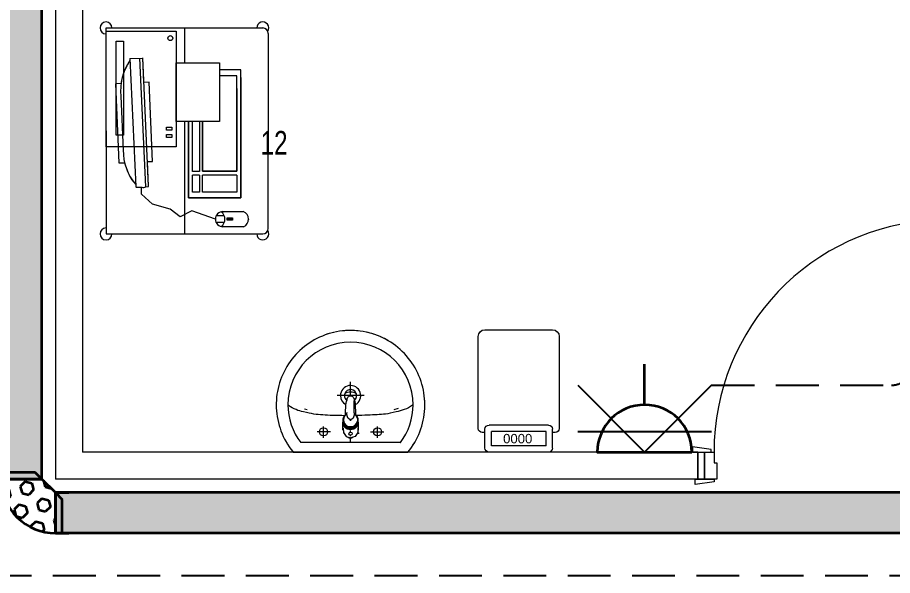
# Model space of a CAD drawing. Header units: inches. Extents: x -12418 to 57169, y -29325 to 19878.
# Drawn here: x 37709 to 40947, y -7304 to -5240 of the extents above; entities that cross this region are included whole.
import ezdxf
from ezdxf import colors
from ezdxf.entities.mleader import LeaderData, LeaderLine
from ezdxf.enums import TextEntityAlignment as Align
from ezdxf.math import Vec2, Vec3

# ---------------------------------------------------------------- set-up
doc = ezdxf.new("R2010")
doc.units = ezdxf.units.IN
doc.header["$LTSCALE"] = 25
doc.header["$MEASUREMENT"] = 0
doc.linetypes.add('DASHDOT', pattern=[25.4, 12.7, -6.35, 0, -6.35])
doc.linetypes.add('HIDDEN', pattern=[9.525, 6.35, -3.175])
doc.layers.get('0').update_dxf_attribs({"color": 8})
doc.layers.get('Defpoints').update_dxf_attribs({"color": 8})
for name, color, linetype, lineweight in [('00-Ground Floor$0$72_EGR_EQP_TAG', 142, 'Continuous', 5), ('00-Ground Floor$0$LOADING', 253, 'Continuous', 5), ('00-Ground Floor$0$P-SANR-FIXT', 6, 'Continuous', 18), ('00-Ground Floor$0$P-SANR-FIXT-1', 6, 'Continuous', 13), ('00-Ground Floor$0$Walls', 251, 'Continuous', 5), ('00-Ground Floor$0$Wooden Joinery', 251, 'Continuous', 5), ('E-LITE-CIRC', 6, 'Continuous', 25), ('E-LITE-CLNG-CNDT', 6, 'DASHDOT', 35), ('E-LITE-EXIT-NUMB', 6, 'Continuous', 25), ('E-POWR-FLOR-CNDT', 6, 'HIDDEN', 25), ('E-POWR-WALL @ 100', 4, 'Continuous', 35), ('T-CABL-TRAY', 251, 'Continuous', 35)]:
    doc.layers.add(name, color=color, linetype=linetype, lineweight=lineweight)
doc.styles.add('00-Ground Floor$0$Standard', font='arial.ttf')
doc.styles.add('00-Ground Floor$0$X3G_ENTITY_257CFD', font='swisscl.ttf', dxfattribs={"height": 200})
doc.styles.add('DC_Simplex', font='SIMPLEX.shx', dxfattribs={"width": 0.7})

# ---------------------------------------------------------------- blocks, each defined once
blk = doc.blocks.new('00-Ground Floor$0$A$C72370EFE')
at = {"layer": '00-Ground Floor$0$Wooden Joinery'}
for p, q in [((-0.01, -0.03), (-0.01, -0.07)), ((0, -0.03), (-0.01, -0.03)), ((0.04, -0.03), (0.05, -0.03)), ((0.05, -0.03), (0.05, -0.07)), ((-0.01, -0.04), (-0.02, -0.04)), ((-0.01, -0.06), (-0.02, -0.06)), ((0.05, -0.04), (0.06, -0.04)), ((0.05, -0.06), (0.06, -0.06)), ((-0.05, -0.07), (-0.05, -0.16)), ((-0.03, -0.07), (-0.03, -0.16)), ((0, -0.07), (-0.01, -0.07)), ((0.04, -0.07), (0.05, -0.07)), ((0.07, -0.07), (0.07, -0.16)), ((0.09, -0.07), (0.09, -0.16)), ((-0.01, -0.17), (-0.02, -0.17)), ((-0.01, -0.19), (-0.02, -0.19)), ((-0.01, -0.17), (-0.01, -0.19)), ((0.05, -0.17), (0.06, -0.17)), ((0.05, -0.17), (0.05, -0.19)), ((0.05, -0.19), (0.06, -0.19))]:
    blk.add_line(p, q, dxfattribs=at)
for centre, radius, start, end in [((-0.02, -0.07), 0.03, 90, 180), ((-0.02, -0.07), 0.01, 90, 180), ((0.06, -0.07), 0.03, 0, 90), ((0.06, -0.07), 0.01, 0, 90), ((-0.02, -0.16), 0.03, 180, 270), ((-0.02, -0.16), 0.01, 180, 270), ((0.06, -0.16), 0.01, 270, 0), ((0.06, -0.16), 0.03, 270, 0)]:
    blk.add_arc(centre, radius, start, end, dxfattribs=at)
blk = doc.blocks.new('00-Ground Floor$0$A$C5DAD61B4')
at = {"layer": '00-Ground Floor$0$Wooden Joinery'}
for points in [[(80, 959.1), (80, 969.1), (10, 979.1), (10, 959.1)], [(940, 959.1), (940, 969.1), (1010, 979.1), (1010, 959.1)], [(70, 859.1), (70, 849.1), (0, 839.1), (0, 859.1)], [(120, 859.1), (120, 0), (80, 0), (80, 859.1)], [(950, 859.1), (950, 849.1), (1020, 839.1), (1020, 859.1)]]:
    blk.add_lwpolyline(points, close=True, dxfattribs=at)
for points in [[(45, 859.1), (45, 959.1), (20, 959.1), (20, 859.1), (45, 859.1)], [(45, 859.1), (80, 859.1), (80, 899.1), (90, 899.1), (90, 959.1), (45, 959.1), (45, 859.1)], [(975, 859.1), (940, 859.1), (940, 899.1), (930, 899.1), (930, 959.1), (975, 959.1), (975, 859.1)], [(975, 859.1), (975, 959.1), (1000, 959.1), (1000, 859.1), (975, 859.1)]]:
    blk.add_lwpolyline(points, dxfattribs=at)
blk.add_arc((80, 859.1), 860, 272.666, 0, dxfattribs=at)
at = {"layer": '00-Ground Floor$0$Wooden Joinery', "xscale": 999.9999999998854, "yscale": 999.9999999998854, "zscale": 999.9999999998854, "rotation": 180}
blk.add_blockref('00-Ground Floor$0$A$C72370EFE', (120, 0), dxfattribs=at)
blk = doc.blocks.new('00-Ground Floor$0$FP_138-161_A_00_GFL_-0_080_Einreichung_Grundrisse_100')
at = {"layer": '00-Ground Floor$0$P-SANR-FIXT'}
blk.add_line((-0.0044, -0.0019), (-0.0045, -0.0021), dxfattribs=at)
at = {"layer": '00-Ground Floor$0$P-SANR-FIXT', "flags": 128}
blk.add_lwpolyline([(-0.0057, -0.0037), (-0.0058, -0.0039), (-0.006, -0.004)], dxfattribs=at)
blk = doc.blocks.new('00-Ground Floor$0$FP_139-161_A_00_GFL_-0_080_Einreichung_Grundrisse_100')
at = {"layer": '00-Ground Floor$0$P-SANR-FIXT'}
blk.add_line((0.0045, -0.0022), (0.0044, -0.002), dxfattribs=at)
at = {"layer": '00-Ground Floor$0$P-SANR-FIXT', "flags": 128}
blk.add_lwpolyline([(0.006, -0.004), (0.0059, -0.0039), (0.0057, -0.0038)], dxfattribs=at)
blk = doc.blocks.new('00-Ground Floor$0$IS_Ceraplus_B8204_BIM_BG _1_ - B8204AA - CERAPLUS single lever basin mixer with pop-up waste-V137-161_A_00_GFL_-0_080_Einreichung_Grundrisse_100')
at = {"layer": '00-Ground Floor$0$P-SANR-FIXT-1'}
h = blk.add_hatch(dxfattribs=at)
h.set_pattern_fill('FP_26', color=256, style=0, pattern_type=2)
h.set_pattern_definition([(225, (0.009, 0), (0.010607, -0.010607), []), (315, (0.009, 0), (0.010607, 0.010607), [])])
h.paths.add_polyline_path([(0.0056, -0.002), (0.0058, -0.0024), (0.0058, -0.0021)])
h.paths.add_polyline_path([(0.007, -0.0039), (0.0088, -0.0045), (0.0084, -0.0043)])
at = {"layer": '00-Ground Floor$0$LOADING'}
for p, q in [((-0.028, 0), (-0.028, -0.0281)), ((-0.0262, -0.0282), (-0.0263, -0.0287)), ((0.0263, -0.0287), (0.0262, -0.0282)), ((0.0262, -0.0293), (0.0263, -0.0287)), ((0.028, -0.0281), (0.028, 0)), ((-0.0274, -0.0337), (-0.0271, -0.0392)), ((-0.0137, -0.0512), (-0.0129, -0.0517)), ((0.0124, -0.052), (0.0133, -0.0515)), ((0.014, -0.0647), (0.0133, -0.1077)), ((0.0185, -0.0618), (0.019, -0.0539)), ((0.019, -0.0539), (0.0188, -0.0561)), ((0.0271, -0.0392), (0.0274, -0.0337))]:
    blk.add_line(p, q, dxfattribs=at)
at = {"layer": '00-Ground Floor$0$LOADING', "flags": 128}
for points in [[(-0.0272, -0.0069), (-0.0266, 0.009), (-0.0165, 0.0236), (0, 0.0291)], [(0.0272, -0.0069), (0.0266, 0.009), (0.0165, 0.0236), (0, 0.0291)], [(-0.0176, -0.0568), (-0.0224, -0.0513), (-0.0254, -0.0448), (-0.0264, -0.0376), (-0.0253, -0.0305), (-0.0222, -0.024), (-0.0172, -0.0186), (-0.0109, -0.0147), (-0.0037, -0.0127), (0.0037, -0.0127), (0.0109, -0.0147), (0.0172, -0.0186), (0.0222, -0.024), (0.0253, -0.0305), (0.0264, -0.0376), (0.0254, -0.0448), (0.0224, -0.0513), (0.0176, -0.0568)], [(-0.0271, -0.0393), (-0.027, -0.0403), (-0.0269, -0.0414), (-0.0267, -0.0424), (-0.0265, -0.0434), (-0.0262, -0.0444), (-0.0259, -0.0454), (-0.0255, -0.0464), (-0.0252, -0.0474), (-0.0247, -0.0484), (-0.0243, -0.0493), (-0.0238, -0.0502), (-0.0232, -0.0511), (-0.0226, -0.052), (-0.022, -0.0529), (-0.0214, -0.0537), (-0.0207, -0.0545), (-0.0199, -0.0553), (-0.0192, -0.0561), (-0.0184, -0.0568), (-0.0176, -0.0575), (-0.0173, -0.0577)], [(-0.019, -0.0539), (-0.0185, -0.0615), (-0.0185, -0.0618)], [(-0.0162, -0.0579), (-0.0156, -0.058), (-0.0151, -0.0581), (-0.0146, -0.0583), (-0.0142, -0.0586), (-0.0139, -0.0588), (-0.0138, -0.0591)], [(-0.0138, -0.0591), (-0.0139, -0.0612), (-0.014, -0.0633)], [(0.0138, -0.0591), (0.0139, -0.0588), (0.0142, -0.0586), (0.0146, -0.0583), (0.0151, -0.0581), (0.0156, -0.058), (0.0162, -0.0579)], [(0.014, -0.0633), (0.0139, -0.0612), (0.0138, -0.0591)], [(0.0171, -0.0578), (0.0174, -0.0575), (0.0176, -0.0568)], [(0.0173, -0.0577), (0.0181, -0.057), (0.0189, -0.0563), (0.0197, -0.0556), (0.0204, -0.0548), (0.0211, -0.054), (0.0218, -0.0532), (0.0224, -0.0523), (0.023, -0.0514), (0.0236, -0.0505), (0.0241, -0.0496), (0.0246, -0.0487), (0.025, -0.0477), (0.0254, -0.0467), (0.0258, -0.0458), (0.0261, -0.0448), (0.0264, -0.0437), (0.0266, -0.0427), (0.0268, -0.0417), (0.027, -0.0407), (0.0271, -0.0396), (0.0271, -0.0393)], [(-0.0181, -0.0728), (-0.0177, -0.083), (-0.0172, -0.0938)], [(0.0172, -0.0938), (0.0177, -0.083), (0.0181, -0.0728)], [(0.0184, -0.0651), (0.0184, -0.0652), (0.0184, -0.0652), (0.0184, -0.0652), (0.0184, -0.0654), (0.0184, -0.0655)], [(-0.0129, -0.1142), (-0.0124, -0.1161), (-0.0118, -0.1179), (-0.0109, -0.1197), (-0.0098, -0.1214), (-0.0084, -0.123), (-0.0067, -0.1244), (-0.0047, -0.1255), (-0.0025, -0.1263), (0, -0.1266)], [(0, -0.1266), (0.0025, -0.1263), (0.0047, -0.1255), (0.0067, -0.1244), (0.0084, -0.123), (0.0098, -0.1214), (0.0109, -0.1197), (0.0118, -0.1179), (0.0124, -0.1161), (0.0129, -0.1142)]]:
    blk.add_lwpolyline(points, dxfattribs=at)
at = {"layer": '00-Ground Floor$0$LOADING'}
for centre, radius, start, end in [((0, 0.0135), 0.00603, 0, 180), ((0, 0.0135), 0.00603, 180, 0), ((-0.009, 0), 0.005, 300, 315), ((0.009, 0), 0.005, 225, 240)]:
    blk.add_arc(centre, radius, start, end, dxfattribs=at)
for centre, major_axis, start_param, end_param in [((0, -0.0281), (-0.028, 0), 4.712389, 6.47291), ((0, -0.0321), (0.0275, 0), 3.141823, 3.202701), ((0, -0.0287), (0.0267, 0), 1.570796, 3.036556), ((0, -0.0287), (0.0263, 0), 2.625648, 2.791756), ((0, -0.0287), (-0.0263, 0), 4.712389, 5.759587), ((0, -0.0281), (0.028, 0), 6.093357, 7.853982), ((0, -0.0287), (0.0267, 0), 0.105099, 1.570796), ((0, -0.0287), (0.0262, 0), 0.523599, 1.570796), ((0, -0.0287), (0.0262, 0), 0.349919, 0.515945), ((0, -0.0321), (0.0275, 0), 6.222066, 6.282955), ((0, -0.0321), (0.0275, 0), 3.239313, 3.439417), ((0, -0.0281), (0.028, 0), 3.371221, 3.483334), ((0, -0.0312), (0.0248, 0), 4.111947, 4.191073), ((0, -0.0281), (0.028, 0), 4.202431, 4.259552), ((0, -0.0287), (0.0263, 0), 4.169225, 4.2325), ((0, -0.0281), (0.028, 0), 5.172057, 5.222265), ((0, -0.0287), (0.0267, 0), 6.059374, 6.108652), ((0, -0.0321), (0.0275, 0), 5.985527, 6.185455), ((0, -0.0281), (0.028, 0), 5.94107, 6.05344)]:
    blk.add_ellipse(centre, major_axis=major_axis, ratio=0.961262, start_param=start_param, end_param=end_param, dxfattribs=at)
for points, knots in [([(-0.0215, -0.0162), (-0.0216, -0.0163), (-0.0219, -0.0167), (-0.0227, -0.0177), (-0.0238, -0.0192), (-0.0249, -0.0211), (-0.0258, -0.0231), (-0.0266, -0.0253), (-0.0273, -0.0282), (-0.0275, -0.0305), (-0.0275, -0.0321)], [0.7859035, 0.7859035, 0.7859035, 0.7859035, 0.7916667, 0.8055556, 0.8333333, 0.8611111, 0.8888889, 0.9166667, 0.9444444, 1, 1, 1, 1]), ([(0.021, -0.0157), (0.0208, -0.0154), (0.0203, -0.0149), (0.0192, -0.0139), (0.0177, -0.0127), (0.0161, -0.0117), (0.0148, -0.0109), (0.0138, -0.0104), (0.0127, -0.0099), (0.0113, -0.0093), (0.0087, -0.0084), (0.0048, -0.0075), (0, -0.0071), (-0.0048, -0.0075), (-0.0087, -0.0084), (-0.0113, -0.0093), (-0.0127, -0.0099), (-0.0138, -0.0104), (-0.0148, -0.0109), (-0.0161, -0.0117), (-0.0177, -0.0127), (-0.0191, -0.0139), (-0.0202, -0.0149), (-0.0208, -0.0154), (-0.021, -0.0157)], [0.2222222, 0.2222222, 0.2222222, 0.2222222, 0.2361111, 0.25, 0.2777778, 0.3055556, 0.3194444, 0.3333333, 0.3472222, 0.3611111, 0.3888889, 0.4444444, 0.5, 0.5555556, 0.6111111, 0.6388889, 0.6527778, 0.6666667, 0.6805556, 0.6944444, 0.7222222, 0.75, 0.7638889, 0.7777778, 0.7777778, 0.7777778, 0.7777778]), ([(0.0275, -0.0321), (0.0275, -0.0305), (0.0273, -0.0282), (0.0266, -0.0253), (0.0258, -0.0231), (0.0249, -0.0211), (0.0238, -0.0192), (0.0227, -0.0177), (0.0219, -0.0167), (0.0216, -0.0163), (0.0215, -0.0162)], [0, 0, 0, 0, 0.0555556, 0.0833333, 0.1111111, 0.1388889, 0.1666667, 0.1944444, 0.2083333, 0.2142181, 0.2142181, 0.2142181, 0.2142181]), ([(-0.0188, -0.0538), (-0.0188, -0.0547), (-0.0186, -0.0582), (-0.0185, -0.0619), (-0.0184, -0.0646)], [0.6724021, 0.6724021, 0.6724021, 0.6724021, 0.75, 1, 1, 1, 1]), ([(-0.0162, -0.0579), (-0.0162, -0.0578), (-0.0163, -0.0578), (-0.0165, -0.0577), (-0.0166, -0.0575), (-0.0167, -0.0574), (-0.0169, -0.0573), (-0.017, -0.0572), (-0.0172, -0.0571), (-0.0173, -0.057), (-0.0175, -0.0569), (-0.0176, -0.0568)], [0, 0, 0, 0, 0.1, 0.2, 0.3, 0.4, 0.5, 0.6, 0.7, 0.8, 1, 1, 1, 1]), ([(-0.0148, -0.0587), (-0.015, -0.0586), (-0.0159, -0.0583), (-0.0167, -0.058), (-0.0172, -0.0578)], [0.8, 0.8, 0.8, 0.8, 0.85, 1, 1, 1, 1]), ([(0, -0.0378), (-0.0005, -0.038), (-0.0012, -0.0384), (-0.0021, -0.0389), (-0.0028, -0.0393), (-0.0035, -0.0397), (-0.0042, -0.04), (-0.0049, -0.0405), (-0.0055, -0.0409), (-0.0061, -0.0414), (-0.0067, -0.0419), (-0.0072, -0.0424), (-0.0078, -0.0429), (-0.0083, -0.0435), (-0.0088, -0.0441), (-0.0092, -0.0446), (-0.0096, -0.0452), (-0.01, -0.0459), (-0.0103, -0.0466), (-0.0105, -0.0472), (-0.0107, -0.0477), (-0.0108, -0.0481), (-0.0109, -0.0484), (-0.0111, -0.0489), (-0.0114, -0.0497), (-0.0118, -0.0509), (-0.0122, -0.0521), (-0.0124, -0.053), (-0.0126, -0.0537), (-0.0128, -0.0544), (-0.0129, -0.0552), (-0.0131, -0.0559), (-0.0132, -0.0566), (-0.0134, -0.0572), (-0.0136, -0.0581), (-0.0137, -0.0587), (-0.0138, -0.0591)], [0, 0, 0, 0, 0.055556, 0.083333, 0.111111, 0.138889, 0.166667, 0.194444, 0.222222, 0.25, 0.277778, 0.305556, 0.333333, 0.361111, 0.388889, 0.416667, 0.444444, 0.472222, 0.5, 0.527778, 0.541667, 0.555556, 0.569444, 0.583333, 0.611111, 0.666667, 0.722222, 0.75, 0.777778, 0.805556, 0.833333, 0.861111, 0.888889, 0.916667, 0.944444, 1, 1, 1, 1]), ([(0, -0.0357), (-0.0006, -0.0357), (-0.0013, -0.0357), (-0.002, -0.0357), (-0.0022, -0.0357)], [0, 0, 0, 0, 0.1, 0.1298359, 0.1298359, 0.1298359, 0.1298359]), ([(0.0022, -0.0357), (0.002, -0.0357), (0.0013, -0.0357), (0.0006, -0.0357), (0, -0.0357)], [0.8701578, 0.8701578, 0.8701578, 0.8701578, 0.9, 1, 1, 1, 1]), ([(0.0138, -0.0591), (0.0137, -0.0587), (0.0136, -0.0581), (0.0134, -0.0572), (0.0132, -0.0566), (0.0131, -0.0559), (0.0129, -0.0552), (0.0128, -0.0544), (0.0126, -0.0537), (0.0124, -0.053), (0.0122, -0.0521), (0.0118, -0.0509), (0.0114, -0.0497), (0.0111, -0.0489), (0.0109, -0.0484), (0.0108, -0.0481), (0.0107, -0.0477), (0.0105, -0.0472), (0.0103, -0.0466), (0.01, -0.0459), (0.0096, -0.0452), (0.0092, -0.0446), (0.0088, -0.0441), (0.0083, -0.0435), (0.0078, -0.0429), (0.0072, -0.0424), (0.0067, -0.0419), (0.0061, -0.0414), (0.0055, -0.0409), (0.0049, -0.0405), (0.0042, -0.04), (0.0035, -0.0397), (0.0028, -0.0393), (0.0021, -0.0389), (0.0012, -0.0384), (0.0005, -0.038), (0, -0.0378)], [0, 0, 0, 0, 0.055556, 0.083333, 0.111111, 0.138889, 0.166667, 0.194444, 0.222222, 0.25, 0.277778, 0.333333, 0.388889, 0.416667, 0.430556, 0.444444, 0.458333, 0.472222, 0.5, 0.527778, 0.555556, 0.583333, 0.611111, 0.638889, 0.666667, 0.694444, 0.722222, 0.75, 0.777778, 0.805556, 0.833333, 0.861111, 0.888889, 0.916667, 0.944444, 1, 1, 1, 1]), ([(0.0141, -0.0613), (0.0141, -0.0611), (0.0143, -0.0608), (0.0145, -0.0604), (0.0148, -0.06), (0.0151, -0.0596), (0.0153, -0.0594), (0.0155, -0.0592), (0.0156, -0.059), (0.0158, -0.0588), (0.016, -0.0587), (0.0163, -0.0585), (0.0165, -0.0583), (0.0166, -0.0582)], [0.3333333, 0.3333333, 0.3333333, 0.3333333, 0.4166667, 0.5, 0.5833333, 0.6666667, 0.7083333, 0.75, 0.7916667, 0.8333333, 0.875, 0.9166667, 1, 1, 1, 1]), ([(0.0176, -0.0568), (0.0175, -0.0569), (0.0173, -0.057), (0.0172, -0.0571), (0.017, -0.0572), (0.0169, -0.0573), (0.0167, -0.0574), (0.0166, -0.0575), (0.0165, -0.0577), (0.0163, -0.0578), (0.0162, -0.0578), (0.0162, -0.0579)], [0, 0, 0, 0, 0.2, 0.3, 0.4, 0.5, 0.6, 0.7, 0.8, 0.9, 1, 1, 1, 1]), ([(0.0184, -0.0646), (0.0185, -0.0619), (0.0186, -0.0582), (0.0188, -0.0547), (0.0188, -0.0538)], [0, 0, 0, 0, 0.25, 0.3275586, 0.3275586, 0.3275586, 0.3275586]), ([(-0.0131, -0.1116), (-0.0132, -0.1115), (-0.0135, -0.1109), (-0.0141, -0.1099), (-0.0147, -0.1086), (-0.0153, -0.1072), (-0.0159, -0.1053), (-0.0167, -0.1021), (-0.0171, -0.0992), (-0.0171, -0.0973)], [0.4856715, 0.4856715, 0.4856715, 0.4856715, 0.5, 0.55, 0.6, 0.65, 0.7, 0.8, 1, 1, 1, 1]), ([(-0.0132, -0.1091), (-0.0132, -0.1096), (-0.0132, -0.1103), (-0.0132, -0.1111), (-0.0132, -0.1115), (-0.0132, -0.1118), (-0.0131, -0.1122), (-0.0131, -0.1125), (-0.0131, -0.1128), (-0.0131, -0.1131), (-0.013, -0.1134), (-0.013, -0.1138), (-0.0129, -0.1141), (-0.0129, -0.1142)], [0.2, 0.2, 0.2, 0.2, 0.4, 0.5, 0.55, 0.6, 0.65, 0.7, 0.75, 0.8, 0.85, 0.9, 1, 1, 1, 1]), ([(0.0129, -0.1142), (0.0129, -0.1141), (0.013, -0.1138), (0.013, -0.1134), (0.0131, -0.1131), (0.0131, -0.1128), (0.0131, -0.1125), (0.0131, -0.1122), (0.0132, -0.1118), (0.0132, -0.1115), (0.0132, -0.1111), (0.0132, -0.1103), (0.0132, -0.1096), (0.0132, -0.1091)], [0, 0, 0, 0, 0.1, 0.15, 0.2, 0.25, 0.3, 0.35, 0.4, 0.45, 0.5, 0.6, 0.8, 0.8, 0.8, 0.8]), ([(0.0131, -0.1116), (0.0133, -0.1113), (0.0137, -0.1106), (0.0142, -0.1096), (0.0147, -0.1084), (0.0153, -0.1072), (0.0159, -0.1053), (0.0167, -0.1021), (0.0171, -0.0992), (0.0171, -0.0973)], [-0.5143371, -0.5143371, -0.5143371, -0.5143371, -0.475, -0.4375, -0.4, -0.35, -0.3, -0.2, 0, 0, 0, 0])]:
    blk.add_open_spline(points, degree=3, knots=knots, dxfattribs=at)
for points in [[(-0.0184, -0.0646), (-0.0183, -0.0659), (-0.0182, -0.0684), (-0.0181, -0.0709), (-0.0181, -0.0721)], [(-0.0172, -0.0578), (-0.0171, -0.0578), (-0.0169, -0.058), (-0.0167, -0.0581), (-0.0166, -0.0582)], [(-0.0162, -0.0579), (-0.0162, -0.0579), (-0.0164, -0.0581), (-0.0165, -0.0582), (-0.0166, -0.0583), (-0.0166, -0.0582), (-0.0166, -0.0582)], [(-0.0166, -0.0582), (-0.0163, -0.0585), (-0.0156, -0.059), (-0.0148, -0.0599), (-0.0142, -0.0609), (-0.0139, -0.0617), (-0.0138, -0.0621)], [(-0.014, -0.0633), (-0.014, -0.0633), (-0.014, -0.0633), (-0.014, -0.0633)], [(-0.014, -0.0646), (-0.014, -0.0644), (-0.014, -0.064), (-0.014, -0.0635), (-0.014, -0.0633)], [(0.014, -0.0633), (0.014, -0.0633), (0.014, -0.0633), (0.014, -0.0633)], [(0.014, -0.0633), (0.014, -0.0635), (0.014, -0.064), (0.014, -0.0644), (0.014, -0.0647)], [(0.0172, -0.0578), (0.0168, -0.0579), (0.0158, -0.0583), (0.0147, -0.0587), (0.0141, -0.059)], [(0.0166, -0.0582), (0.0166, -0.0582), (0.0166, -0.0583), (0.0165, -0.0582), (0.0164, -0.0581), (0.0162, -0.0579), (0.0162, -0.0579)], [(0.0166, -0.0582), (0.0167, -0.0582), (0.0168, -0.0581), (0.0169, -0.058), (0.0169, -0.058)], [(0.0169, -0.058), (0.017, -0.0579), (0.0171, -0.0579), (0.0171, -0.0578)], [(0.0181, -0.0721), (0.0181, -0.0709), (0.0182, -0.0684), (0.0183, -0.0659), (0.0184, -0.0646)], [(-0.0172, -0.0938), (-0.0172, -0.0944), (-0.0172, -0.0956), (-0.0171, -0.0967), (-0.0171, -0.0973)], [(0.0171, -0.0973), (0.0171, -0.0967), (0.0172, -0.0956), (0.0172, -0.0944), (0.0172, -0.0938)]]:
    blk.add_open_spline(points, degree=3, dxfattribs=at)
for name in ['00-Ground Floor$0$FP_138-161_A_00_GFL_-0_080_Einreichung_Grundrisse_100', '00-Ground Floor$0$FP_139-161_A_00_GFL_-0_080_Einreichung_Grundrisse_100']:
    blk.add_blockref(name, (0, 0), dxfattribs=at)
blk = doc.blocks.new('00-Ground Floor$0$_100_WB_KER_REN_55x45x18 - _100_WB_KER_REN_55x45x18-V63-161_A_00_GFL_-0_080_Einreichung_Grundrisse_100')
at = {"layer": '00-Ground Floor$0$LOADING'}
for p, q in [((-0.2075, 0.225), (-0.2075, 0.2227)), ((0.2074, 0.225), (-0.2074, 0.225)), ((0.2075, 0.2227), (0.2075, 0.225)), ((-0.1855, 0.1899), (0.1855, 0.1899)), ((-0.1, 0.172), (-0.1, 0.1303)), ((0, 0.1899), (0, 0.1724)), ((0, 0.1656), (0, 0.1628)), ((0.1, 0.172), (0.1, 0.1303)), ((-0.0744, 0.15), (-0.1234, 0.15)), ((-0.0259, 0.155), (-0.0315, 0.155)), ((0, 0.1509), (0, 0.1454)), ((0, 0.1422), (0, 0.1399)), ((0.026, 0.155), (0.0248, 0.155)), ((0.0744, 0.15), (0.1234, 0.15)), ((-0.1763, 0.0637), (-0.1598, 0.0692)), ((0.1605, 0.0691), (0.1707, 0.0656)), ((-0.05, 0.0161), (0.05, 0.0161)), ((0, 0.0168), (0, -0.0348))]:
    blk.add_line(p, q, dxfattribs=at)
at = {"layer": '00-Ground Floor$0$LOADING', "flags": 128}
for points in [[(-0.2121, 0.225), (-0.219, 0.2164), (-0.2254, 0.2075), (-0.2316, 0.1983), (-0.2373, 0.189), (-0.2427, 0.1794), (-0.2476, 0.1696), (-0.2522, 0.1596), (-0.2564, 0.1494), (-0.2602, 0.1391), (-0.2635, 0.1286), (-0.2665, 0.118), (-0.269, 0.1073), (-0.271, 0.0965), (-0.2727, 0.0856), (-0.2739, 0.0747), (-0.2747, 0.0637), (-0.275, 0.0527), (-0.275, 0.05)], [(0.275, 0.05), (0.2748, 0.061), (0.2741, 0.072), (0.273, 0.0829), (0.2715, 0.0938), (0.2695, 0.1046), (0.2671, 0.1154), (0.2643, 0.126), (0.261, 0.1365), (0.2574, 0.1469), (0.2533, 0.1571), (0.2488, 0.1671), (0.2439, 0.177), (0.2387, 0.1866), (0.233, 0.1961), (0.227, 0.2053), (0.2206, 0.2142), (0.2138, 0.2229), (0.2121, 0.225)], [(-0.275, 0.05), (-0.2748, 0.039), (-0.2741, 0.028), (-0.273, 0.0171), (-0.2715, 0.0062), (-0.2695, -0.0046), (-0.2671, -0.0154), (-0.2643, -0.026), (-0.261, -0.0365), (-0.2574, -0.0469), (-0.2533, -0.0571), (-0.2488, -0.0671), (-0.2439, -0.077), (-0.2387, -0.0866), (-0.233, -0.0961), (-0.227, -0.1053), (-0.2206, -0.1142), (-0.2138, -0.1229), (-0.2067, -0.1313), (-0.1993, -0.1395), (-0.1916, -0.1473), (-0.1836, -0.1548), (-0.1752, -0.162), (-0.1666, -0.1688), (-0.1577, -0.1753), (-0.1486, -0.1814), (-0.1392, -0.1872), (-0.1296, -0.1925), (-0.1198, -0.1975), (-0.1098, -0.2021), (-0.0996, -0.2063), (-0.0893, -0.2101), (-0.0788, -0.2135), (-0.0682, -0.2164), (-0.0575, -0.2189), (-0.0467, -0.221), (-0.0359, -0.2227), (-0.0249, -0.2239), (-0.014, -0.2246), (-0.003, -0.225), (0.008, -0.2249), (0.019, -0.2243), (0.03, -0.2234), (0.0409, -0.2219), (0.0517, -0.2201), (0.0625, -0.2178), (0.0731, -0.2151), (0.0837, -0.212), (0.0941, -0.2084), (0.1043, -0.2044), (0.1144, -0.2001), (0.1243, -0.1953), (0.1341, -0.1901), (0.1436, -0.1846), (0.1528, -0.1786), (0.1618, -0.1723), (0.1706, -0.1657), (0.1791, -0.1587), (0.1873, -0.1514), (0.1952, -0.1437), (0.2028, -0.1358), (0.21, -0.1275), (0.217, -0.119), (0.2236, -0.1101), (0.2298, -0.1011), (0.2356, -0.0918), (0.2411, -0.0822), (0.2462, -0.0725), (0.2509, -0.0625), (0.2552, -0.0524), (0.2591, -0.0421), (0.2626, -0.0317), (0.2656, -0.0211), (0.2683, -0.0104), (0.2705, 0.0003), (0.2722, 0.0112), (0.2736, 0.0221), (0.2745, 0.0331), (0.2749, 0.0441), (0.275, 0.05)]]:
    blk.add_lwpolyline(points, dxfattribs=at)
at = {"layer": '00-Ground Floor$0$LOADING'}
for centre in [(-0.1, 0.15), (0.1, 0.15)]:
    blk.add_circle(centre, 0.015, dxfattribs=at)
for centre, radius, start, end in [((0, 0.05), 0.275, 145.9324, 150.3591), ((0, 0.05), 0.275, 140.4788, 141.2381), ((0, 0.05), 0.275, 38.7619, 39.5212), ((0, 0.05), 0.275, 29.6409, 34.0676), ((0, 0.05), 0.2315, 142.8209, 180), ((0, 0.155), 0.0175, 54.0899, 125.9101), ((0, 0.155), 0.0175, 68.869, 83.8798), ((0, 0.05), 0.2315, 0, 37.1791), ((0, 0.155), 0.0175, 251.9463, 258.2346), ((0, 0.05), 0.275, 180, 183.6225), ((0, 0.05), 0.2315, 180, 0), ((0, 0.0161), 0.0375, 117.1305, 0), ((0, 0.0161), 0.0225, 129.5025, 0), ((0, 0.0161), 0.0225, 0, 51.4286), ((0, 0.0161), 0.0375, 0, 61.4146), ((0, 0.0161), 0.0225, 180, 193.3417), ((0, 0.0161), 0.0225, 197.0466, 201.508), ((0, 0.0161), 0.0225, 156.725, 162.0134), ((0, 0.05), 0.047, 243.4433, 296.5567), ((0, 0.0161), 0.0225, 138.0808, 143.3939), ((0, 0.0161), 0.0225, 36.616, 41.9265), ((0, 0.0161), 0.0225, 17.9887, 23.276), ((0, 0.0161), 0.0225, 338.492, 342.9534), ((0, 0.0161), 0.0225, 346.6583, 0), ((0, 0.05), 0.275, 307.6689, 312), ((0, 0.05), 0.275, 240, 245.6589), ((0, 0.05), 0.275, 252, 257.5535), ((0, 0.05), 0.275, 264, 276), ((0, 0.05), 0.275, 282.9241, 288)]:
    blk.add_arc(centre, radius, start, end, dxfattribs=at)
for points, knots in [([(-0.2074, 0.225), (-0.2078, 0.225), (-0.2086, 0.225), (-0.2095, 0.225), (-0.2102, 0.225), (-0.2106, 0.225), (-0.2109, 0.225), (-0.2111, 0.225), (-0.2114, 0.225), (-0.2116, 0.225), (-0.2118, 0.225), (-0.2119, 0.225), (-0.2119, 0.225)], [-1, -1, -1, -1, -0.8333333, -0.6666667, -0.5833333, -0.5, -0.4583333, -0.4166667, -0.3333333, -0.2916667, -0.25, -0.1666667, -0.1666667, -0.1666667, -0.1666667]), ([(0.2119, 0.225), (0.2119, 0.225), (0.2118, 0.225), (0.2116, 0.225), (0.2114, 0.225), (0.2111, 0.225), (0.2109, 0.225), (0.2106, 0.225), (0.2102, 0.225), (0.2095, 0.225), (0.2086, 0.225), (0.2078, 0.225), (0.2074, 0.225)], [-0.8333333, -0.8333333, -0.8333333, -0.8333333, -0.75, -0.7083333, -0.6666667, -0.5833333, -0.5416667, -0.5, -0.4166667, -0.3333333, -0.1666667, 0, 0, 0, 0]), ([(-0.0037, 0.1721), (-0.0046, 0.1719), (-0.0064, 0.1714), (-0.0081, 0.1705), (-0.009, 0.17)], [0.5653198, 0.5653198, 0.5653198, 0.5653198, 0.6111111, 0.6666667, 0.6666667, 0.6666667, 0.6666667]), ([(0.009, 0.17), (0.0086, 0.1703), (0.0077, 0.1708), (0.0059, 0.1715), (0.0046, 0.1719), (0.0037, 0.1721)], [0.3333333, 0.3333333, 0.3333333, 0.3333333, 0.3611111, 0.3888889, 0.4346482, 0.4346482, 0.4346482, 0.4346482]), ([(-0.2294, 0.0509), (-0.2103, 0.066), (-0.1431, 0.0839), (-0.1084, 0.0863), (-0.0496, 0.0893), (-0.0206, 0.0899)], [0.0392191, 0.0392191, 0.0392191, 0.0392191, 0.1715289, 0.4228457, 0.6475389, 0.6475389, 0.6475389, 0.6475389]), ([(0.0209, 0.0903), (0.0512, 0.0901), (0.1113, 0.0879), (0.1514, 0.0828), (0.2115, 0.0665), (0.2292, 0.052)], [0.7533082, 0.7533082, 0.7533082, 0.7533082, 0.9865548, 1.235629, 1.3638988, 1.3638988, 1.3638988, 1.3638988]), ([(-0.0141, 0.0337), (-0.0162, 0.0319), (-0.0207, 0.0267), (-0.0225, 0.02), (-0.0225, 0.0161)], [0.7144203, 0.7144203, 0.7144203, 0.7144203, 0.8333333, 1, 1, 1, 1]), ([(0.0225, 0.0161), (0.0225, 0.0187), (0.0216, 0.0239), (0.0182, 0.0298), (0.0152, 0.0327), (0.0141, 0.0337)], [0, 0, 0, 0, 0.1111111, 0.2222222, 0.285568, 0.285568, 0.285568, 0.285568])]:
    blk.add_open_spline(points, degree=3, knots=knots, dxfattribs=at)
for points in [[(-0.2075, 0.2227), (-0.2075, 0.2231), (-0.2075, 0.2235), (-0.2075, 0.2239)], [(0.2075, 0.2239), (0.2075, 0.2235), (0.2075, 0.2231), (0.2075, 0.2227)], [(-0.1852, 0.1899), (-0.1853, 0.1899), (-0.1854, 0.1899), (-0.1855, 0.1899)], [(-0.0009, 0.1725), (-0.0013, 0.1725), (-0.0018, 0.1724), (-0.0022, 0.1724)], [(0.0022, 0.1724), (0.0018, 0.1724), (0.0013, 0.1725), (0.0009, 0.1725)], [(0.1855, 0.1899), (0.1854, 0.1899), (0.1853, 0.1899), (0.1852, 0.1899)], [(-0.0225, 0.0161), (-0.0225, 0.0147), (-0.0222, 0.012), (-0.0215, 0.0093), (-0.021, 0.008)], [(0.021, 0.008), (0.0215, 0.0093), (0.0222, 0.012), (0.0225, 0.0147), (0.0225, 0.0161)]]:
    blk.add_open_spline(points, degree=3, dxfattribs=at)
at = {"layer": '00-Ground Floor$0$LOADING', "xscale": -1, "rotation": 5.088887490341627e-12}
blk.add_blockref('00-Ground Floor$0$IS_Ceraplus_B8204_BIM_BG _1_ - B8204AA - CERAPLUS single lever basin mixer with pop-up waste-V137-161_A_00_GFL_-0_080_Einreichung_Grundrisse_100', (0, 0.1434), dxfattribs=at)
blk = doc.blocks.new('00-Ground Floor$0$HF13461A-P')
at = {"layer": '00-Ground Floor$0$LOADING'}
for p, q in [((0.0229, 0.4353), (0.0229, 0.3653)), ((0.2579, 0.4503), (0.0379, 0.4503)), ((0.2493, 0.4266), (0.0466, 0.4266)), ((0.0466, 0.4266), (0.0466, 0.3739)), ((0.2493, 0.4266), (0.2493, 0.3739)), ((0.2729, 0.4353), (0.2729, 0.3653)), ((-0.0021, 0.3628), (-0.0021, 0.0228)), ((0.0229, 0.3778), (0.0129, 0.3778)), ((0.2493, 0.3739), (0.0466, 0.3739)), ((0.2829, 0.3778), (0.2729, 0.3778)), ((0.2979, 0.0228), (0.2979, 0.3628)), ((0.2579, 0.3503), (0.0379, 0.3503)), ((0.0229, -0.0022), (0.2729, -0.0022))]:
    blk.add_line(p, q, dxfattribs=at)
for centre, radius, start, end in [((0.0379, 0.4353), 0.015, 90, 180), ((0.2579, 0.4353), 0.015, 0, 90), ((0.0129, 0.3628), 0.015, 90, 180), ((0.0379, 0.3653), 0.015, 180, 270), ((0.2579, 0.3653), 0.015, 270, 0), ((0.2829, 0.3628), 0.015, 0, 90), ((0.0229, 0.0228), 0.025, 180, 270), ((0.2729, 0.0228), 0.025, 270, 0)]:
    blk.add_arc(centre, radius, start, end, dxfattribs=at)
at = {"layer": '00-Ground Floor$0$LOADING', "style": '00-Ground Floor$0$Standard'}
blk.add_text('0000', height=0.03477, dxfattribs=at).set_placement((0.0901, 0.3829))
blk = doc.blocks.new('00-Ground Floor$0$M.168.61.15')
at = {"layer": '00-Ground Floor$0$LOADING'}
for p, q in [((-10248.8, 19911.8), (-10248.8, 20292.7)), ((-10248.8, 20292.7), (-9668.8, 20292.7)), ((-9958.8, 20292.7), (-9958.8, 20163.4)), ((-9648.8, 20272.7), (-9648.8, 19911.8)), ((-10160.3, 20179.3), (-10113, 20181.5)), ((-10160.3, 20179.3), (-10138.7, 19705.9)), ((-10101.1, 19705.1), (-10123, 20181)), ((-10091.3, 19708), (-10113, 20181.7)), ((-10108.9, 20091.4), (-10113, 20181.7)), ((-9749.5, 20110), (-9749.5, 19664.7)), ((-9749.5, 19664.7), (-9749.5, 20110)), ((-10193.1, 20087.5), (-10214.1, 20086.6)), ((-10193.1, 20087.5), (-10214.1, 20086.6)), ((-10214.1, 20086.6), (-10200.8, 19793.4)), ((-10214.1, 20086.6), (-10200.8, 19793.4)), ((-10089.4, 20092.2), (-10108.9, 20091.4)), ((-10089.4, 20092.2), (-10108.9, 20091.4)), ((-10076.1, 19799.1), (-10089.4, 20092.2)), ((-10076.1, 19799.1), (-10089.4, 20092.2)), ((-9765.1, 20069.2), (-9765.1, 19763.5)), ((-10193.8, 20040.3), (-10184.8, 19841.3)), ((-9958.8, 19947.3), (-9958.8, 19530.9)), ((-9944, 19664.7), (-9944, 19947.3)), ((-9944, 19947.3), (-9944, 19664.7)), ((-9902.4, 19947.3), (-9902.4, 19762.4)), ((-9892, 19763.5), (-9892, 19947.3)), ((-10248.8, 19911.8), (-10248.8, 19530.9)), ((-9648.8, 19550.9), (-9648.8, 19911.8)), ((-10200.8, 19793.4), (-10179.8, 19794.3)), ((-10200.8, 19793.4), (-10179.9, 19794.3)), ((-10095.5, 19798.2), (-10076.1, 19799.1)), ((-10095.5, 19798.2), (-10076.1, 19799.1)), ((-10091.3, 19708), (-10095.5, 19798.2)), ((-9765.1, 19763.5), (-9892, 19763.5)), ((-9928.4, 19685.5), (-9928.4, 19747.9)), ((-9902.4, 19747.9), (-9928.4, 19747.9)), ((-9902.4, 19747.9), (-9902.4, 19685.5)), ((-9765.1, 19747.9), (-9892, 19747.9)), ((-9892, 19685.5), (-9892, 19747.9)), ((-9765.1, 19747.9), (-9765.1, 19685.5)), ((-10139, 19713.2), (-10138.7, 19705.9)), ((-10136.6, 19704), (-10116.2, 19704.2)), ((-10136.6, 19704), (-10116.2, 19704.2)), ((-10116.9, 19677.7), (-10117.2, 19704.2)), ((-10101.1, 19705.1), (-10093.2, 19705.8)), ((-10101.1, 19705.1), (-10093.2, 19705.8)), ((-10077.1, 19641.4), (-10116.9, 19677.7)), ((-9749.5, 19664.7), (-9944, 19664.7)), ((-9944, 19664.7), (-9749.5, 19664.7)), ((-9902.4, 19685.5), (-9928.4, 19685.5)), ((-9765.1, 19685.5), (-9892, 19685.5)), ((-10011.5, 19622.3), (-10077.1, 19641.4)), ((-9974.3, 19593.8), (-10011.5, 19622.3)), ((-9931.1, 19616.3), (-9974.3, 19593.8)), ((-9844, 19585.4), (-9931.1, 19616.3)), ((-9811, 19597.7), (-9841.1, 19597.7)), ((-9811, 19573), (-9841.1, 19573)), ((-10248.8, 19530.9), (-9668.8, 19530.9))]:
    blk.add_line(p, q, dxfattribs=at)
for points in [[(-9988.6, 20281.4), (-9988.6, 19853.1), (-10248.8, 19853.1), (-10248.8, 20281.4)], [(-10184.6, 20243.5), (-10184.6, 19896.1), (-10210.9, 19896.1), (-10210.9, 20243.5)], [(-9829.3, 20163.4), (-9829.3, 19947.3), (-9988.6, 19947.3), (-9988.6, 20163.4)], [(-10004.9, 19926), (-10004.9, 19914.5), (-10025, 19914.5), (-10025, 19926)], [(-10004.9, 19898.7), (-10004.9, 19887.3), (-10025, 19887.3), (-10025, 19898.7)], [(-9780.9, 19591), (-9780.9, 19581.8), (-9800.5, 19581.8), (-9800.5, 19591)], [(-9783.4, 19588.5), (-9783.4, 19584.3), (-9798, 19584.3), (-9798, 19588.5)]]:
    blk.add_lwpolyline(points, close=True, dxfattribs=at)
for points in [[(-9944, 19947.3), (-9944, 19664.7), (-9749.5, 19664.7), (-9749.5, 20137.8), (-9829.3, 20137.8)], [(-9892, 19947.3), (-9892, 19763.5), (-9764.8, 19763.5), (-9764.8, 20116), (-9829.3, 20116)], [(-9902.4, 19947.3), (-9902.4, 19762.4), (-9928.4, 19762.4), (-9928.4, 19947.3)], [(-9816, 19613.4), (-9740.9, 19613.4)], [(-9721.3, 19585.4), (-9721.3, 19584.8)], [(-9739.5, 19557.4), (-9816, 19557.4)]]:
    blk.add_lwpolyline(points, dxfattribs=at)
blk.add_circle((-10010.6, 20255.2), 9.18, dxfattribs=at)
for centre, radius, start, end in [((-10248.8, 20292.7), 22.2, 0, 270), ((-9668.8, 20292.7), 22.2, 326.3067, 180), ((-9668.8, 20272.7), 20, 0, 90), ((-10002.1, 20061.1), 192.9, 144.9564, 186.199), ((-10002.1, 20061.1), 192.9, 144.9564, 172.1216), ((-9991.9, 19838), 192.9, 179.0011, 220.3267), ((-9991.9, 19838), 192.9, 193.0799, 220.3268), ((-10136.6, 19706), 2.08, 182.6241, 270.6241), ((-10136.6, 19706), 2.08, 182.6241, 270.6241), ((-10109.4, 19716.2), 13.8, 240.5606, 306.8112), ((-10109.4, 19716.2), 13.8, 240.5606, 306.8112), ((-10093.4, 19707.9), 2.08, 274.6241, 2.6239), ((-10093.4, 19707.9), 2.08, 274.6241, 2.6239), ((-9816, 19585.4), 28, 90, 270), ((-9841.6, 19585.4), 33, 304.6644, 55.3356), ((-9751.5, 19585.1), 30.2, 293.3421, 69.5419), ((-10248.8, 19530.9), 22.2, 90, 0), ((-9668.8, 19530.9), 22.2, 180, 33.6936), ((-9668.8, 19550.9), 20, 270, 0)]:
    blk.add_arc(centre, radius, start, end, dxfattribs=at)
blk = doc.blocks.new('00-Ground Floor')
at = {"layer": '00-Ground Floor$0$Walls'}
for p, q in [((37849.5, -2747.4, 0), (37849.5, -6947.4, 0)), ((37949.5, -2847.4, 0), (37949.5, -6847.4, 0)), ((40226.6, -6847.4, 0), (37949.5, -6847.4, 0)), ((40226.6, -6847.4, 0), (40226.6, -6947.4, 0)), ((40226.6, -6947.4, 0), (37849.5, -6947.4, 0))]:
    blk.add_line(p, q, dxfattribs=at)
at = {"layer": '00-Ground Floor$0$LOADING'}
blk.add_blockref('00-Ground Floor$0$M.168.61.15', (48285.3, -25571.2), dxfattribs=at)
at = {"layer": '00-Ground Floor$0$LOADING', "xscale": 1000, "yscale": 1000, "zscale": 1000, "rotation": 180}
blk.add_blockref('00-Ground Floor$0$_100_WB_KER_REN_55x45x18 - _100_WB_KER_REN_55x45x18-V63-161_A_00_GFL_-0_080_Einreichung_Grundrisse_100', (38941.5, -6622.4, 0), dxfattribs=at)
at = {"layer": '00-Ground Floor$0$LOADING', "lineweight": 0, "xscale": -1000, "yscale": 1000, "zscale": 1000, "rotation": 180}
blk.add_blockref('00-Ground Floor$0$HF13461A-P', (39416, -6397.1, 0), dxfattribs=at)
at = {"layer": '00-Ground Floor$0$Wooden Joinery', "rotation": 180}
blk.add_blockref('00-Ground Floor$0$A$C5DAD61B4', (41226.6, -5988.4, 0), dxfattribs=at)
at = {"layer": '00-Ground Floor$0$72_EGR_EQP_TAG', "insert": (38658.5, -5659.5), "char_height": 87.47, "attachment_point": 2, "style": '00-Ground Floor$0$X3G_ENTITY_257CFD'}
blk.add_mtext('12', dxfattribs=at)
blk = doc.blocks.new('*U32')
blk.add_line((0, -1.75), (0, -3.25))
blk.add_lwpolyline([(-1.75, 0, 1), (1.75, 0)], format="xyb", close=True)
at = {"layer": 'Defpoints'}
for p, q in [((-2.475, -2.475), (0, 0)), ((2.475, -2.475), (0, 0)), ((2.475, -0.758), (-2.475, -0.758))]:
    blk.add_line(p, q, dxfattribs=at)
at = {"layer": 'E-LITE-EXIT-NUMB', "style": 'DC_Simplex', "width": 0.7, "flags": 8}
blk.add_attdef('TYPE', text='', height=2, rotation=360, dxfattribs=at).set_placement((-2.682, 5.238), align=Align.RIGHT)
blk.add_attdef('CIRCUIT', (2.682, 5.238), '', height=2, rotation=360, dxfattribs=at)
blk = doc.blocks.new('ARR0W')
at = {"color": 45}
blk.add_ellipse((0, 0), major_axis=(0.4, 0), ratio=0.4, dxfattribs=at)
at = {"color": 45, "ltscale": 0.5}
blk.add_solid([(-1.4, 0.167), (-0.4, 0), (-1.4, -0.167)], dxfattribs=at)
blk = doc.blocks.new('*U71')
at = {"lineweight": 0}
h = blk.add_hatch(dxfattribs=at)
h.set_pattern_fill('HEX', color=253, scale=8, angle=180, style=0)
h.set_pattern_definition([(180, (-17646.86, -2e-10), (6e-13, -43.99409), [25.4, -50.8]), (300, (-17646.86, -2e-10), (38.1, 21.99705), [25.4, -50.8]), (240, (-17672.26, -2e-10), (38.1, -21.99705), [25.4, -50.8])])
h.paths.add_polyline_path([(-5700, 150), (-5700, 0), (0, 0), (0, 150)])
at = {"color": 0}
for p, q in [((0, 150), (-5700, 150)), ((0, 0), (0, 150))]:
    blk.add_line(p, q, dxfattribs=at)
blk = doc.blocks.new('*U72')
h = blk.add_hatch()
h.set_pattern_fill('HEX', color=253, scale=8, angle=45, style=0)
h.set_pattern_definition([(45, (-3354.247, 1022.73), (-31.1085, 31.1085), [25.4, -50.8]), (165, (-3354.247, 1022.73), (-11.3865, -42.49503), [25.4, -50.8]), (105, (-3336.287, 1040.69), (-42.49503, -11.3865), [25.4, -50.8])])
edge = h.paths.add_edge_path()
edge.add_arc((0, -50), 200, 360, 450)
edge.add_line((0, 150), (0, 0))
edge.add_line((0, 0), (50, -50))
edge.add_line((50, -50), (200, -50))
at = {"color": 0}
for p, q in [((0, 150), (-50, 150)), ((0, 0), (-50, 0)), ((0, 0), (50, -50)), ((50, -50), (50, -100)), ((200, -50), (200, -100))]:
    blk.add_line(p, q, dxfattribs=at)
at = {"color": 253}
for p, q in [((-25, 150), (-25, 25)), ((0, 150), (0, 0)), ((0, 0), (-25, 25)), ((50, -50), (200, -50)), ((50, -50), (75, -75)), ((75, -75), (200, -75))]:
    blk.add_line(p, q, dxfattribs=at)
at = {"color": 0}
blk.add_arc((0, -50), 200, 360, 90, dxfattribs=at)
blk = doc.blocks.new('*U73')
at = {"lineweight": 0}
h = blk.add_hatch(dxfattribs=at)
h.set_pattern_fill('HEX', color=253, scale=8, angle=90, style=0)
h.set_pattern_definition([(90, (5e-10, 4813.436), (-43.99409, 2e-12), [25.4, -50.8]), (210, (5e-10, 4813.436), (21.99705, -38.1), [25.4, -50.8]), (150, (5e-10, 4838.836), (-21.99705, -38.1), [25.4, -50.8])])
h.paths.add_polyline_path([(0, -8633.4), (150, -8633.4), (150, 0), (0, 0)])
at = {"color": 0}
for p, q in [((0, 0), (0, -8633.4)), ((150, 0), (150, -8633.4)), ((0, -8633.4), (150, -8633.4))]:
    blk.add_line(p, q, dxfattribs=at)
blk = doc.blocks.new('A$C767e6835')
at = {"layer": 'T-CABL-TRAY', "linetype": 'Continuous'}
for name, p, rotation in [('*U71', (17550, -4100), 270), ('*U72', (17750, -4150, 0), 180), ('*U73', (26383.4, -4150), 270)]:
    blk.add_blockref(name, p, dxfattribs=dict(at, rotation=rotation))

msp = doc.modelspace()

# ---------------------------------------------------------------- linework, layer by layer
at = {"layer": 'E-POWR-FLOR-CNDT', "elevation": 0}
msp.add_lwpolyline([(40277.2, -6599.9), (40943.3, -6599.9, 0.414214), (41018.3, -6524.9), (41018.3, -4054.3, -0.414214), (41093.3, -3979.3), (41451.6, -3979.3), (41575.3, -3855.5)], format="xyb", dxfattribs=at)
msp.add_lwpolyline([(37725.8, -3941.3), (37602, -4065.1), (37602, -7303.8), (46270.1, -7303.8)], dxfattribs=at)

# ---------------------------------------------------------------- block references
at = {"layer": 'E-LITE-CLNG-CNDT'}
msp.add_blockref('00-Ground Floor', (0, 0), dxfattribs=at)
at = {"layer": 'E-POWR-FLOR-CNDT'}
msp.add_blockref('A$C767e6835', (20099.5, -2847.4, 0.4), dxfattribs=at)
at = {"layer": 'E-POWR-WALL @ 100', "xscale": 100, "yscale": 100, "zscale": 100, "rotation": 180}
msp.add_blockref('*U32', (40029.7, -6847.4, 0), dxfattribs=at)

# ---------------------------------------------------------------- leaders
at = {"layer": 'E-LITE-CIRC'}
ml = msp.add_multileader_mtext('Standard', dxfattribs=at)
ml.set_content('{\\Fdc_el_romans|c0;\\W0.8;TO\\Fromans|c0; \\Fsimplex|c0;LP-GF/S5}', color=256, style='DC_Simplex')
ml.set_leader_properties()
ml.set_arrow_properties(name='ARR0W')
ml.build(insert=Vec2(0, 0))
ml.multileader.update_dxf_attribs({"dogleg_length": 200, "arrow_head_size": 140, "scale": 100})
ctx = ml.context
ctx.base_point, ctx.scale, ctx.char_height, ctx.arrow_head_size, ctx.landing_gap_size, ctx.plane_origin, ctx.plane_x_axis, ctx.plane_y_axis = Vec3(38430.4, -4994.7, 0), 100, 200, 140, 140, Vec3(53423.3, -14570.4, 0), Vec3(1, 0.000001, 0), Vec3(-0.000001, 1, 0)
notes = []
notes.append((ctx, [(0, (1, 1, 0), (38321.7, -4994.7, 0), (1, 0.000001, 0), 108.8, [(0, [(37903.1, -4390.9, 0)], 0, [])])]))
ctx.mtext.insert, ctx.mtext.text_direction, ctx.mtext.rotation, ctx.mtext.flow_direction = Vec3(38570.4, -4861.3, 0), Vec3(1, 0.000001, 0), 0.000001, 5
for ctx, leaders in notes:
    for number, flags, end, landing, length, lines in leaders:
        leader = LeaderData()
        leader.index, (leader.has_last_leader_line, leader.has_dogleg_vector, leader.attachment_direction) = number, flags
        leader.last_leader_point, leader.dogleg_vector, leader.dogleg_length = Vec3(end), Vec3(landing), length
        for number, points, colour, breaks in lines:
            line = LeaderLine()
            line.index, line.vertices, line.color, line.breaks = number, Vec3.list(points), colors.encode_raw_color(colour), breaks
            leader.lines.append(line)
        ctx.leaders.append(leader)

doc.saveas('drawing.dxf')
